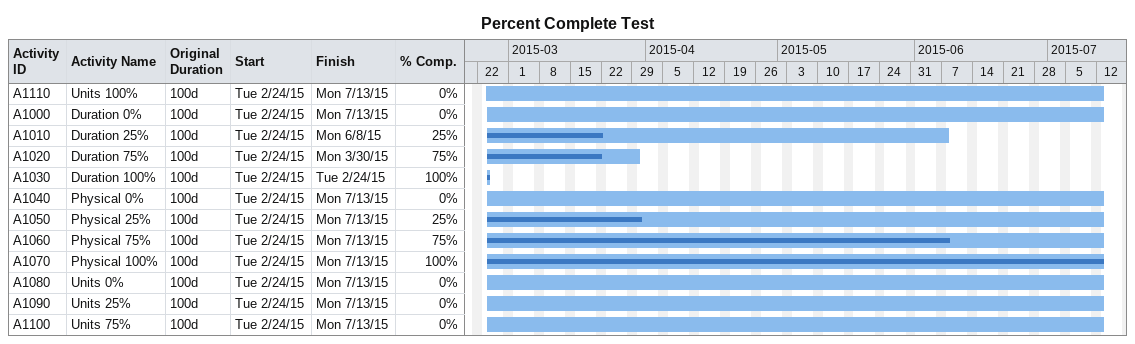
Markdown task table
Percent Complete Test

| ID | Task | Original duration | Start | Finish | % complete |
|---|---|---|---|---|---|
| A1110 | Units 100% | 100d | 2015-02-24 | 2015-07-13 | 0 |
| A1000 | Duration 0% | 100d | 2015-02-24 | 2015-07-13 | 0 |
| A1010 | Duration 25% | 100d | 2015-02-24 | 2015-06-08 | 25 |
| A1020 | Duration 75% | 100d | 2015-02-24 | 2015-03-30 | 75 |
| A1030 | Duration 100% | 100d | 2015-02-24 | 2015-02-24 | 100 |
| A1040 | Physical 0% | 100d | 2015-02-24 | 2015-07-13 | 0 |
| A1050 | Physical 25% | 100d | 2015-02-24 | 2015-07-13 | 25 |
| A1060 | Physical 75% | 100d | 2015-02-24 | 2015-07-13 | 75 |
| A1070 | Physical 100% | 100d | 2015-02-24 | 2015-07-13 | 100 |
| A1080 | Units 0% | 100d | 2015-02-24 | 2015-07-13 | 0 |
| A1090 | Units 25% | 100d | 2015-02-24 | 2015-07-13 | 0 |
| A1100 | Units 75% | 100d | 2015-02-24 | 2015-07-13 | 0 |
